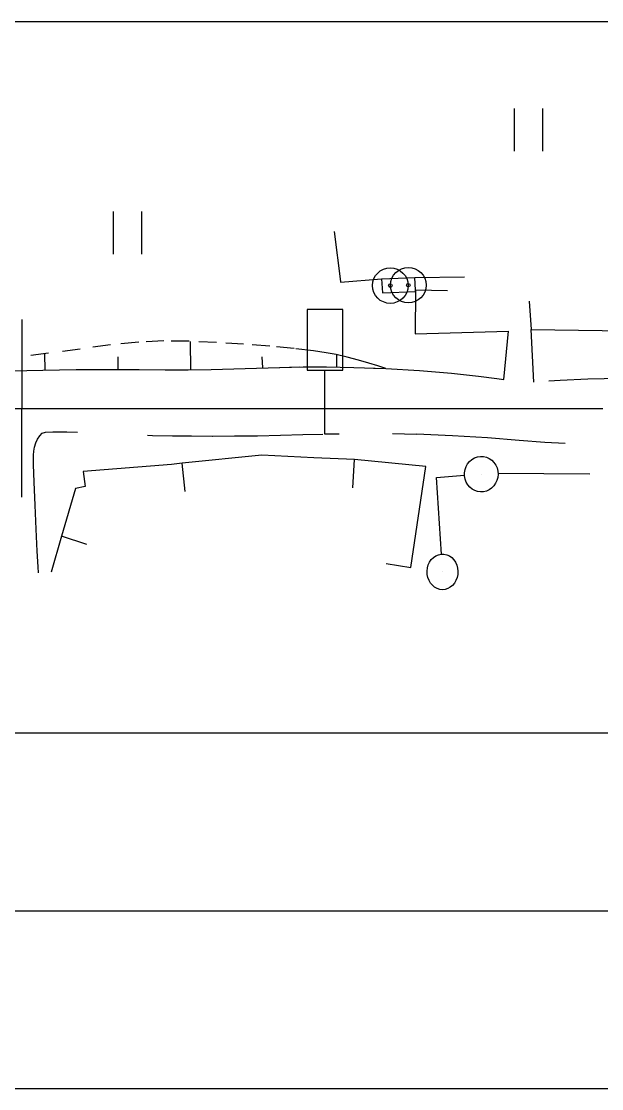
# Model space of a CAD drawing. Extents: x 2172 to 5772, y -842 to -248.
# Drawn here: x 3836.58 to 3852.88, y -644.04 to -614.04 of the extents above; entities that cross this region are included whole.
import ezdxf

# ---------------------------------------------------------------- set-up
doc = ezdxf.new("R2010")
doc.units = 0
doc.header["$MEASUREMENT"] = 0
doc.linetypes.add('CONTI', pattern=[0])
doc.linetypes.add('STROT', pattern=[1.7, 0.5, -1.2])
doc.layers.get('0').update_dxf_attribs({"linetype": 'CONTINUOUS'})
for name, color, linetype in [('DEFAULT', 7, 'CONTI'), ('OTKOSDEFAULT', 32, 'CONTI'), ('SIT_LDEFAULT', 7, 'CONTI'), ('USLZNDEFAULT', 7, 'CONTI')]:
    doc.layers.add(name, color=color, linetype=linetype)

# ---------------------------------------------------------------- blocks, each defined once
blk = doc.blocks.new('BL_12')
at = {"color": 0}
for p, q in [((2.5, 17.5), (-2.5, 17.5)), ((-2.5, 17.5), (-2.5, 9)), ((2.5, 9), (2.5, 17.5)), ((-2.5, 9), (0, 9)), ((0, 0), (0, 9)), ((0, 9), (2.5, 9)), ((2, 0), (0, 0))]:
    blk.add_line(p, q, dxfattribs=at)
blk = doc.blocks.new('BL_26')
at = {"color": 0}
for radius in [2.5, 0.25]:
    blk.add_circle((0, 0), radius, dxfattribs=at)
blk = doc.blocks.new('BL_2011')
at = {"color": 0}
for p, q in [((0, 0), (0, 6)), ((4, 0), (4, 6))]:
    blk.add_line(p, q, dxfattribs=at)

msp = doc.modelspace()

# ---------------------------------------------------------------- linework, layer by layer
at = {"linetype": 'Continuous'}
for p, q in [((3396.596, -614.043), (4356.596, -614.043)), ((3396.596, -634.043), (4356.596, -634.043)), ((3396.596, -639.043), (4356.596, -639.043)), ((3396.596, -644.043), (4356.596, -644.043))]:
    msp.add_line(p, q, dxfattribs=at)
at = {"layer": 'DEFAULT', "color": 12, "linetype": 'CONTI'}
for p, q in [((3836.595, -627.421), (3836.596, -622.422)), ((3835.766, -624.921), (3836.662, -624.921)), ((3836.662, -624.921), (3837.558, -624.921)), ((3837.558, -624.921), (3838.454, -624.921)), ((3838.454, -624.921), (3839.35, -624.921)), ((3839.35, -624.921), (3840.246, -624.921)), ((3840.246, -624.921), (3841.142, -624.921)), ((3841.142, -624.921), (3842.038, -624.921)), ((3842.038, -624.921), (3843.316, -624.922)), ((3843.317, -624.921), (3844.003, -624.921)), ((3844.003, -624.921), (3844.688, -624.921)), ((3844.688, -624.921), (3845.374, -624.921)), ((3845.374, -624.921), (3846.06, -624.921)), ((3846.06, -624.921), (3846.745, -624.921)), ((3846.745, -624.921), (3847.431, -624.921)), ((3847.431, -624.921), (3848.117, -624.921)), ((3848.117, -624.921), (3848.802, -624.921)), ((3848.802, -624.921), (3849.488, -624.921)), ((3849.488, -624.921), (3850.174, -624.921)), ((3850.174, -624.921), (3850.859, -624.921)), ((3850.859, -624.921), (3851.545, -624.921)), ((3851.545, -624.921), (3852.231, -624.921)), ((3852.231, -624.921), (3852.916, -624.921))]:
    msp.add_line(p, q, dxfattribs=at)
at = {"layer": 'OTKOSDEFAULT', "color": 32, "linetype": 'STROT'}
for p, q in [((3839.874, -623.059, 44.815), (3839.081, -623.14, 44.785)), ((3840.583, -623.026, 44.841), (3839.874, -623.059, 44.815)), ((3841.289, -623.037, 44.831), (3840.583, -623.026, 44.841)), ((3842.06, -623.072, 44.82), (3841.289, -623.037, 44.831)), ((3842.818, -623.121, 44.809), (3842.06, -623.072, 44.82)), ((3837.34, -623.372, 44.718), (3836.445, -623.483, 44.684)), ((3838.227, -623.253, 44.752), (3837.34, -623.372, 44.718)), ((3839.081, -623.14, 44.785), (3838.227, -623.253, 44.752)), ((3843.561, -623.175, 44.798), (3842.818, -623.121, 44.809)), ((3844.244, -623.24, 44.788), (3843.561, -623.175, 44.798)), ((3844.788, -623.306, 44.78), (3844.244, -623.24, 44.788)), ((3845.145, -623.356, 44.775), (3844.788, -623.306, 44.78)), ((3845.42, -623.406, 44.774), (3845.145, -623.356, 44.775)), ((3845.731, -623.478, 44.773), (3845.42, -623.406, 44.774)), ((3846.05, -623.563, 44.772), (3845.731, -623.478, 44.773)), ((3846.345, -623.649, 44.772), (3846.05, -623.563, 44.772)), ((3846.591, -623.726, 44.771), (3846.345, -623.649, 44.772)), ((3846.758, -623.781, 44.771), (3846.591, -623.726, 44.771)), ((3846.819, -623.801, 44.77), (3846.758, -623.781, 44.771))]:
    msp.add_line(p, q, dxfattribs=at)
at = {"layer": 'OTKOSDEFAULT', "color": 32}
for p, q in [((3841.34, -623.834), (3841.333, -623.038)), ((3837.249, -623.843), (3837.24, -623.385)), ((3839.293, -623.83), (3839.293, -623.473)), ((3843.359, -623.785), (3843.346, -623.472)), ((3845.439, -623.761), (3845.445, -623.411)), ((3836.281, -623.866, 44.65), (3837.18, -623.845, 44.659)), ((3837.18, -623.845, 44.659), (3838.118, -623.832, 44.668)), ((3838.118, -623.832, 44.668), (3839.039, -623.831, 44.677)), ((3839.039, -623.831, 44.677), (3839.89, -623.832, 44.685)), ((3839.89, -623.832, 44.685), (3840.616, -623.837, 44.692)), ((3840.616, -623.837, 44.692), (3841.263, -623.836, 44.703)), ((3841.263, -623.836, 44.703), (3841.912, -623.827, 44.715)), ((3841.912, -623.827, 44.715), (3842.548, -623.814, 44.726)), ((3842.548, -623.814, 44.726), (3843.182, -623.792, 44.738)), ((3843.182, -623.792, 44.738), (3843.836, -623.771, 44.749)), ((3843.836, -623.771, 44.749), (3844.496, -623.758, 44.761)), ((3844.496, -623.758, 44.761), (3845.155, -623.758, 44.772)), ((3845.155, -623.758, 44.772), (3845.916, -623.771, 44.772)), ((3845.916, -623.771, 44.772), (3846.819, -623.801, 44.77))]:
    msp.add_line(p, q, dxfattribs=at)
at = {"layer": 'SIT_LDEFAULT', "color": 7}
for p, q in [((3845.365, -619.947), (3845.545, -621.353)), ((3845.547, -621.37), (3846.694, -621.279)), ((3846.695, -621.281), (3847.634, -621.239)), ((3846.695, -621.281), (3846.724, -621.678)), ((3847.634, -621.239), (3849.024, -621.222)), ((3847.647, -621.598), (3847.634, -621.239)), ((3845.545, -621.353), (3845.547, -621.37)), ((3847.647, -621.598), (3847.638, -622.825)), ((3848.546, -621.617), (3847.647, -621.598)), ((3847.65, -621.638), (3847.647, -621.598)), ((3846.724, -621.678), (3847.65, -621.638)), ((3850.844, -621.909), (3850.906, -622.707)), ((3847.638, -622.825), (3850.263, -622.751)), ((3850.132, -624.113), (3850.263, -622.751)), ((3850.906, -622.707), (3856.17, -622.783)), ((3850.978, -624.187), (3850.906, -622.707)), ((3836.281, -623.866), (3837.18, -623.845)), ((3837.179, -623.843), (3837.251, -623.842)), ((3839.295, -623.829), (3839.89, -623.832)), ((3839.89, -623.832), (3840.616, -623.837)), ((3840.616, -623.837), (3841.263, -623.836)), ((3841.263, -623.836), (3841.912, -623.827)), ((3841.912, -623.827), (3842.548, -623.814)), ((3842.548, -623.814), (3843.182, -623.792)), ((3843.182, -623.792), (3843.836, -623.771)), ((3843.835, -623.769), (3844.394, -623.758)), ((3846.474, -623.788), (3846.82, -623.803)), ((3846.819, -623.801), (3847.768, -623.857)), ((3847.768, -623.857), (3848.667, -623.934)), ((3848.667, -623.934), (3849.42, -624.019)), ((3849.42, -624.019), (3849.938, -624.085)), ((3849.938, -624.085), (3850.132, -624.113)), ((3851.712, -624.138), (3851.394, -624.157)), ((3852.49, -624.102), (3851.712, -624.138)), ((3853.414, -624.083), (3852.49, -624.102)), ((3836.984, -625.891), (3837.033, -625.783)), ((3837.033, -625.783), (3837.094, -625.69)), ((3837.094, -625.69), (3837.166, -625.622)), ((3837.166, -625.622), (3837.255, -625.587)), ((3837.255, -625.587), (3837.461, -625.579)), ((3837.461, -625.579), (3837.852, -625.584)), ((3837.852, -625.584), (3838.152, -625.591)), ((3840.12, -625.676), (3840.266, -625.682)), ((3840.265, -625.681), (3840.825, -625.694)), ((3840.825, -625.694), (3841.361, -625.696)), ((3841.361, -625.696), (3841.944, -625.7)), ((3841.943, -625.698), (3842.568, -625.696)), ((3842.568, -625.696), (3843.214, -625.689)), ((3843.214, -625.689), (3843.854, -625.672)), ((3843.854, -625.672), (3844.488, -625.659)), ((3844.488, -625.659), (3845.048, -625.646)), ((3847.003, -625.627), (3847.678, -625.643)), ((3847.677, -625.641), (3848.693, -625.682)), ((3848.693, -625.682), (3849.675, -625.742)), ((3849.676, -625.744), (3850.56, -625.812)), ((3836.926, -626.127), (3836.949, -626.009)), ((3836.949, -626.009), (3836.984, -625.891)), ((3850.56, -625.812), (3851.284, -625.867)), ((3851.284, -625.867), (3851.86, -625.898)), ((3836.915, -626.236), (3836.926, -626.127)), ((3836.919, -626.495), (3836.915, -626.236)), ((3843.336, -626.241), (3841.097, -626.461)), ((3844.791, -626.307), (3843.336, -626.241)), ((3845.935, -626.358), (3844.791, -626.307)), ((3845.889, -627.158), (3845.935, -626.358)), ((3847.946, -626.559), (3845.935, -626.358)), ((3849.168, -626.411), (3849.234, -626.354)), ((3849.234, -626.354), (3849.309, -626.311)), ((3849.309, -626.311), (3849.391, -626.282)), ((3849.391, -626.282), (3849.476, -626.27)), ((3849.476, -626.27), (3849.561, -626.274)), ((3849.561, -626.274), (3849.645, -626.293)), ((3849.645, -626.293), (3849.724, -626.329)), ((3849.724, -626.329), (3849.795, -626.378)), ((3849.795, -626.378), (3849.856, -626.441)), ((3836.938, -626.996), (3836.919, -626.495)), ((3840.796, -626.496), (3838.314, -626.696)), ((3838.314, -626.696), (3838.372, -627.113)), ((3841.097, -626.461), (3840.796, -626.496)), ((3841.183, -627.255), (3841.097, -626.461)), ((3847.516, -629.397), (3847.946, -626.559)), ((3849.029, -626.73), (3849.043, -626.642)), ((3849.043, -626.642), (3849.071, -626.557)), ((3849.071, -626.557), (3849.113, -626.48)), ((3849.113, -626.48), (3849.168, -626.411)), ((3849.856, -626.441), (3849.906, -626.514)), ((3849.906, -626.514), (3849.942, -626.595)), ((3849.942, -626.595), (3849.963, -626.682)), ((3849.963, -626.682), (3849.97, -626.771)), ((3836.967, -627.638), (3836.938, -626.996)), ((3848.38, -629.02), (3848.241, -626.866)), ((3848.242, -626.868), (3849.029, -626.798)), ((3849.031, -626.82), (3849.029, -626.73)), ((3849.048, -626.908), (3849.031, -626.82)), ((3849.079, -626.991), (3849.048, -626.908)), ((3849.123, -627.067), (3849.079, -626.991)), ((3849.499, -626.769), (3849.499, -626.769)), ((3849.499, -626.769), (3849.499, -626.769)), ((3849.499, -626.769), (3849.499, -626.769)), ((3849.499, -626.769), (3849.499, -626.769)), ((3849.499, -626.769), (3849.499, -626.769)), ((3849.499, -626.769), (3849.499, -626.769)), ((3849.499, -626.769), (3849.499, -626.769)), ((3849.499, -626.769), (3849.499, -626.769)), ((3849.499, -626.769), (3849.499, -626.769)), ((3849.499, -626.769), (3849.499, -626.769)), ((3849.499, -626.769), (3849.499, -626.769)), ((3849.499, -626.769), (3849.499, -626.769)), ((3849.499, -626.769), (3849.499, -626.769)), ((3849.499, -626.769), (3849.499, -626.769)), ((3849.499, -626.769), (3849.499, -626.769)), ((3849.499, -626.769), (3849.499, -626.769)), ((3849.499, -626.769), (3849.499, -626.769)), ((3849.499, -626.769), (3849.499, -626.769)), ((3849.499, -626.769), (3849.499, -626.769)), ((3849.499, -626.769), (3849.499, -626.769)), ((3849.499, -626.769), (3849.499, -626.769)), ((3849.499, -626.769), (3849.499, -626.769)), ((3849.499, -626.769), (3849.499, -626.769)), ((3849.499, -626.769), (3849.499, -626.769)), ((3849.499, -626.769), (3849.499, -626.769)), ((3849.499, -626.769), (3849.499, -626.769)), ((3849.499, -626.769), (3849.499, -626.769)), ((3849.499, -626.769), (3849.499, -626.769)), ((3849.499, -626.769), (3849.499, -626.769)), ((3849.499, -626.769), (3849.499, -626.769)), ((3849.499, -626.769), (3849.499, -626.769)), ((3849.499, -626.769), (3849.499, -626.769)), ((3849.499, -626.769), (3849.499, -626.769)), ((3849.499, -626.769), (3849.499, -626.769)), ((3849.499, -626.769), (3849.499, -626.769)), ((3849.499, -626.769), (3849.499, -626.769)), ((3849.499, -626.769), (3849.499, -626.769)), ((3849.499, -626.769), (3849.499, -626.769)), ((3849.499, -626.769), (3849.499, -626.769)), ((3849.499, -626.769), (3849.499, -626.769)), ((3849.499, -626.769), (3849.499, -626.769)), ((3849.499, -626.769), (3849.499, -626.769)), ((3849.499, -626.769), (3849.499, -626.769)), ((3849.499, -626.769), (3849.499, -626.769)), ((3849.499, -626.769), (3849.499, -626.769)), ((3849.499, -626.769), (3849.499, -626.769)), ((3849.499, -626.769), (3849.499, -626.769)), ((3849.499, -626.769), (3849.499, -626.769)), ((3849.499, -626.769), (3849.499, -626.769)), ((3849.499, -626.769), (3849.499, -626.769)), ((3849.499, -626.769), (3849.499, -626.769)), ((3849.499, -626.769), (3849.499, -626.769)), ((3849.499, -626.769), (3849.499, -626.769)), ((3849.499, -626.769), (3849.499, -626.769)), ((3849.499, -626.769), (3849.499, -626.769)), ((3849.499, -626.769), (3849.499, -626.769)), ((3849.499, -626.769), (3849.499, -626.769)), ((3849.499, -626.769), (3849.499, -626.769)), ((3849.499, -626.769), (3849.499, -626.769)), ((3849.499, -626.769), (3849.499, -626.769)), ((3849.499, -626.769), (3849.499, -626.769)), ((3849.499, -626.769), (3849.499, -626.769)), ((3849.499, -626.769), (3849.499, -626.769)), ((3849.499, -626.769), (3849.499, -626.769)), ((3849.499, -626.769), (3849.499, -626.769)), ((3849.499, -626.769), (3849.499, -626.769)), ((3849.499, -626.769), (3849.499, -626.769)), ((3849.499, -626.769), (3849.499, -626.769)), ((3849.499, -626.769), (3849.499, -626.769)), ((3849.499, -626.769), (3849.499, -626.769)), ((3849.499, -626.769), (3849.499, -626.769)), ((3849.499, -626.769), (3849.499, -626.769)), ((3849.499, -626.769), (3849.499, -626.769)), ((3849.499, -626.769), (3849.499, -626.769)), ((3849.499, -626.769), (3849.499, -626.769)), ((3849.499, -626.769), (3849.499, -626.769)), ((3849.499, -626.769), (3849.499, -626.769)), ((3849.499, -626.769), (3849.499, -626.769)), ((3849.499, -626.769), (3849.499, -626.769)), ((3849.499, -626.769), (3849.499, -626.769)), ((3849.499, -626.769), (3849.499, -626.769)), ((3849.499, -626.769), (3849.499, -626.769)), ((3849.499, -626.769), (3849.499, -626.769)), ((3849.499, -626.769), (3849.499, -626.769)), ((3849.499, -626.769), (3849.499, -626.769)), ((3849.499, -626.769), (3849.499, -626.769)), ((3849.499, -626.769), (3849.499, -626.769)), ((3849.499, -626.769), (3849.499, -626.769)), ((3849.499, -626.769), (3849.499, -626.769)), ((3849.499, -626.769), (3849.499, -626.769)), ((3849.499, -626.769), (3849.499, -626.769)), ((3849.499, -626.769), (3849.499, -626.769)), ((3849.499, -626.769), (3849.499, -626.769)), ((3849.499, -626.769), (3849.499, -626.769)), ((3849.499, -626.769), (3849.499, -626.769)), ((3849.499, -626.769), (3849.499, -626.769)), ((3849.499, -626.769), (3849.499, -626.769)), ((3849.499, -626.769), (3849.499, -626.769)), ((3849.499, -626.769), (3849.499, -626.769)), ((3849.499, -626.769), (3849.499, -626.769)), ((3849.499, -626.769), (3849.499, -626.769)), ((3849.499, -626.769), (3849.499, -626.769)), ((3849.499, -626.769), (3849.499, -626.769)), ((3849.499, -626.769), (3849.499, -626.769)), ((3849.499, -626.769), (3849.499, -626.769)), ((3849.499, -626.769), (3849.499, -626.769)), ((3849.499, -626.769), (3849.499, -626.769)), ((3849.499, -626.769), (3849.499, -626.769)), ((3849.499, -626.769), (3849.499, -626.769)), ((3849.499, -626.769), (3849.499, -626.769)), ((3849.499, -626.769), (3849.499, -626.769)), ((3849.499, -626.769), (3849.499, -626.769)), ((3849.499, -626.769), (3849.499, -626.769)), ((3849.499, -626.769), (3849.499, -626.769)), ((3849.499, -626.769), (3849.499, -626.769)), ((3849.499, -626.769), (3849.499, -626.769)), ((3849.499, -626.769), (3849.499, -626.769)), ((3849.499, -626.769), (3849.499, -626.769)), ((3849.499, -626.769), (3849.499, -626.769)), ((3849.499, -626.769), (3849.499, -626.769)), ((3849.499, -626.769), (3849.499, -626.769)), ((3849.499, -626.769), (3849.499, -626.769)), ((3849.499, -626.769), (3849.499, -626.769)), ((3849.499, -626.769), (3849.499, -626.769)), ((3849.499, -626.769), (3849.499, -626.769)), ((3849.499, -626.769), (3849.499, -626.769)), ((3849.499, -626.769), (3849.499, -626.769)), ((3849.499, -626.769), (3849.499, -626.769)), ((3849.499, -626.769), (3849.499, -626.769)), ((3849.499, -626.769), (3849.499, -626.769)), ((3849.499, -626.769), (3849.499, -626.769)), ((3849.499, -626.769), (3849.499, -626.769)), ((3849.499, -626.769), (3849.499, -626.769)), ((3849.499, -626.769), (3849.499, -626.769)), ((3849.499, -626.769), (3849.499, -626.769)), ((3849.499, -626.769), (3849.499, -626.769)), ((3849.499, -626.769), (3849.499, -626.769)), ((3849.499, -626.769), (3849.499, -626.769)), ((3849.499, -626.769), (3849.499, -626.769)), ((3849.499, -626.769), (3849.499, -626.769)), ((3849.499, -626.769), (3849.499, -626.769)), ((3849.499, -626.769), (3849.499, -626.769)), ((3849.499, -626.769), (3849.499, -626.769)), ((3849.499, -626.769), (3849.499, -626.769)), ((3849.499, -626.769), (3849.499, -626.769)), ((3849.499, -626.769), (3849.499, -626.769)), ((3849.499, -626.769), (3849.499, -626.769)), ((3849.499, -626.769), (3849.499, -626.769)), ((3849.499, -626.769), (3849.499, -626.769)), ((3849.499, -626.769), (3849.499, -626.769)), ((3849.499, -626.769), (3849.499, -626.769)), ((3849.499, -626.769), (3849.499, -626.769)), ((3849.499, -626.769), (3849.499, -626.769)), ((3849.499, -626.769), (3849.499, -626.769)), ((3849.499, -626.769), (3849.499, -626.769)), ((3849.499, -626.769), (3849.499, -626.769)), ((3849.499, -626.769), (3849.499, -626.769)), ((3849.499, -626.769), (3849.499, -626.769)), ((3849.499, -626.769), (3849.499, -626.769)), ((3849.499, -626.769), (3849.499, -626.769)), ((3849.499, -626.769), (3849.499, -626.769)), ((3849.499, -626.769), (3849.499, -626.769)), ((3849.499, -626.769), (3849.499, -626.769)), ((3849.499, -626.769), (3849.499, -626.769)), ((3849.499, -626.769), (3849.499, -626.769)), ((3849.499, -626.769), (3849.499, -626.769)), ((3849.499, -626.769), (3849.499, -626.769)), ((3849.499, -626.769), (3849.499, -626.769)), ((3849.499, -626.769), (3849.499, -626.769)), ((3849.499, -626.769), (3849.499, -626.769)), ((3849.499, -626.769), (3849.499, -626.769)), ((3849.499, -626.769), (3849.499, -626.769)), ((3849.499, -626.769), (3849.499, -626.769)), ((3849.499, -626.769), (3849.499, -626.769)), ((3849.499, -626.769), (3849.499, -626.769)), ((3849.499, -626.769), (3849.499, -626.769)), ((3849.499, -626.769), (3849.499, -626.769)), ((3849.499, -626.769), (3849.499, -626.769)), ((3849.499, -626.769), (3849.499, -626.769)), ((3849.499, -626.769), (3849.499, -626.769)), ((3849.938, -626.946), (3849.901, -627.027)), ((3849.962, -626.86), (3849.938, -626.946)), ((3849.97, -626.771), (3849.962, -626.86)), ((3849.969, -626.746), (3852.548, -626.764)), ((3838.099, -627.17), (3837.703, -628.509)), ((3838.372, -627.113), (3838.099, -627.17)), ((3849.179, -627.134), (3849.123, -627.067)), ((3849.245, -627.189), (3849.179, -627.134)), ((3849.319, -627.23), (3849.245, -627.189)), ((3849.398, -627.257), (3849.319, -627.23)), ((3849.48, -627.269), (3849.398, -627.257)), ((3849.563, -627.264), (3849.48, -627.269)), ((3849.644, -627.244), (3849.563, -627.264)), ((3849.721, -627.209), (3849.644, -627.244)), ((3849.791, -627.16), (3849.721, -627.209)), ((3849.852, -627.099), (3849.791, -627.16)), ((3849.901, -627.027), (3849.852, -627.099)), ((3836.998, -628.317), (3836.967, -627.638)), ((3837.026, -628.931), (3836.998, -628.317)), ((3837.703, -628.509), (3837.416, -629.529)), ((3838.414, -628.751), (3837.703, -628.509)), ((3837.047, -629.372), (3837.026, -628.931)), ((3848.154, -629.114), (3848.222, -629.067)), ((3848.222, -629.067), (3848.296, -629.036)), ((3848.296, -629.036), (3848.373, -629.02)), ((3848.373, -629.02), (3848.452, -629.02)), ((3848.452, -629.02), (3848.529, -629.037)), ((3848.529, -629.037), (3848.603, -629.069)), ((3848.603, -629.069), (3848.67, -629.116)), ((3837.055, -629.544), (3837.047, -629.372)), ((3846.826, -629.28), (3847.516, -629.397)), ((3847.987, -629.408), (3848.011, -629.323)), ((3848.011, -629.323), (3848.047, -629.243)), ((3848.047, -629.243), (3848.095, -629.173)), ((3848.095, -629.173), (3848.154, -629.114)), ((3848.67, -629.116), (3848.729, -629.176)), ((3848.729, -629.176), (3848.776, -629.247)), ((3848.776, -629.247), (3848.812, -629.327)), ((3848.812, -629.327), (3848.835, -629.412)), ((3847.977, -629.497), (3847.987, -629.408)), ((3847.982, -629.587), (3847.977, -629.497)), ((3848, -629.674), (3847.982, -629.587)), ((3848.031, -629.756), (3848, -629.674)), ((3848.411, -629.518), (3848.411, -629.518)), ((3848.411, -629.518), (3848.411, -629.518)), ((3848.411, -629.518), (3848.411, -629.518)), ((3848.411, -629.518), (3848.411, -629.518)), ((3848.411, -629.518), (3848.411, -629.518)), ((3848.411, -629.518), (3848.411, -629.518)), ((3848.411, -629.518), (3848.411, -629.518)), ((3848.411, -629.518), (3848.411, -629.518)), ((3848.411, -629.518), (3848.411, -629.518)), ((3848.411, -629.518), (3848.411, -629.518)), ((3848.411, -629.518), (3848.411, -629.518)), ((3848.411, -629.518), (3848.411, -629.518)), ((3848.411, -629.518), (3848.411, -629.518)), ((3848.411, -629.518), (3848.411, -629.518)), ((3848.411, -629.518), (3848.411, -629.518)), ((3848.411, -629.518), (3848.411, -629.518)), ((3848.411, -629.518), (3848.411, -629.518)), ((3848.411, -629.518), (3848.411, -629.518)), ((3848.411, -629.518), (3848.411, -629.518)), ((3848.411, -629.518), (3848.411, -629.518)), ((3848.411, -629.518), (3848.411, -629.518)), ((3848.411, -629.518), (3848.411, -629.518)), ((3848.411, -629.518), (3848.411, -629.518)), ((3848.411, -629.518), (3848.411, -629.518)), ((3848.411, -629.518), (3848.411, -629.518)), ((3848.411, -629.518), (3848.411, -629.518)), ((3848.411, -629.518), (3848.411, -629.518)), ((3848.411, -629.518), (3848.411, -629.518)), ((3848.411, -629.518), (3848.411, -629.518)), ((3848.411, -629.518), (3848.411, -629.518)), ((3848.411, -629.518), (3848.411, -629.518)), ((3848.411, -629.518), (3848.411, -629.518)), ((3848.411, -629.518), (3848.411, -629.518)), ((3848.411, -629.518), (3848.411, -629.518)), ((3848.411, -629.518), (3848.411, -629.518)), ((3848.411, -629.518), (3848.411, -629.518)), ((3848.411, -629.518), (3848.411, -629.518)), ((3848.411, -629.518), (3848.411, -629.518)), ((3848.411, -629.518), (3848.411, -629.518)), ((3848.411, -629.518), (3848.411, -629.518)), ((3848.411, -629.518), (3848.411, -629.518)), ((3848.411, -629.518), (3848.411, -629.518)), ((3848.411, -629.518), (3848.411, -629.518)), ((3848.411, -629.518), (3848.411, -629.518)), ((3848.411, -629.518), (3848.411, -629.518)), ((3848.411, -629.518), (3848.411, -629.518)), ((3848.411, -629.518), (3848.411, -629.518)), ((3848.411, -629.518), (3848.411, -629.518)), ((3848.411, -629.518), (3848.411, -629.518)), ((3848.411, -629.518), (3848.411, -629.518)), ((3848.411, -629.518), (3848.411, -629.518)), ((3848.411, -629.518), (3848.411, -629.518)), ((3848.411, -629.518), (3848.411, -629.518)), ((3848.411, -629.518), (3848.411, -629.518)), ((3848.411, -629.518), (3848.411, -629.518)), ((3848.411, -629.518), (3848.411, -629.518)), ((3848.411, -629.518), (3848.411, -629.518)), ((3848.411, -629.518), (3848.411, -629.518)), ((3848.411, -629.518), (3848.411, -629.518)), ((3848.411, -629.518), (3848.411, -629.518)), ((3848.411, -629.518), (3848.411, -629.518)), ((3848.411, -629.518), (3848.411, -629.518)), ((3848.411, -629.518), (3848.411, -629.518)), ((3848.411, -629.518), (3848.411, -629.518)), ((3848.411, -629.518), (3848.411, -629.518)), ((3848.411, -629.518), (3848.411, -629.518)), ((3848.411, -629.518), (3848.411, -629.518)), ((3848.411, -629.518), (3848.411, -629.518)), ((3848.411, -629.518), (3848.411, -629.518)), ((3848.411, -629.518), (3848.411, -629.518)), ((3848.411, -629.518), (3848.411, -629.518)), ((3848.411, -629.518), (3848.411, -629.518)), ((3848.411, -629.518), (3848.411, -629.518)), ((3848.411, -629.518), (3848.411, -629.518)), ((3848.411, -629.518), (3848.411, -629.518)), ((3848.411, -629.518), (3848.411, -629.518)), ((3848.411, -629.518), (3848.411, -629.518)), ((3848.411, -629.518), (3848.411, -629.518)), ((3848.411, -629.518), (3848.411, -629.518)), ((3848.411, -629.518), (3848.411, -629.518)), ((3848.411, -629.518), (3848.411, -629.518)), ((3848.411, -629.518), (3848.411, -629.518)), ((3848.411, -629.518), (3848.411, -629.518)), ((3848.411, -629.518), (3848.411, -629.518)), ((3848.411, -629.518), (3848.411, -629.518)), ((3848.411, -629.518), (3848.411, -629.518)), ((3848.411, -629.518), (3848.411, -629.518)), ((3848.411, -629.518), (3848.411, -629.518)), ((3848.411, -629.518), (3848.411, -629.518)), ((3848.411, -629.518), (3848.411, -629.518)), ((3848.411, -629.518), (3848.411, -629.518)), ((3848.411, -629.518), (3848.411, -629.518)), ((3848.411, -629.518), (3848.411, -629.518)), ((3848.411, -629.518), (3848.411, -629.518)), ((3848.411, -629.518), (3848.411, -629.518)), ((3848.411, -629.518), (3848.411, -629.518)), ((3848.411, -629.518), (3848.411, -629.518)), ((3848.411, -629.518), (3848.411, -629.518)), ((3848.411, -629.518), (3848.411, -629.518)), ((3848.411, -629.518), (3848.411, -629.518)), ((3848.411, -629.518), (3848.411, -629.518)), ((3848.411, -629.518), (3848.411, -629.518)), ((3848.411, -629.518), (3848.411, -629.518)), ((3848.411, -629.518), (3848.411, -629.518)), ((3848.411, -629.518), (3848.411, -629.518)), ((3848.411, -629.518), (3848.411, -629.518)), ((3848.411, -629.518), (3848.411, -629.518)), ((3848.411, -629.518), (3848.411, -629.518)), ((3848.411, -629.518), (3848.411, -629.518)), ((3848.411, -629.518), (3848.411, -629.518)), ((3848.411, -629.518), (3848.411, -629.518)), ((3848.411, -629.518), (3848.411, -629.518)), ((3848.411, -629.518), (3848.411, -629.518)), ((3848.411, -629.518), (3848.411, -629.518)), ((3848.411, -629.518), (3848.411, -629.518)), ((3848.411, -629.518), (3848.411, -629.518)), ((3848.411, -629.518), (3848.411, -629.518)), ((3848.411, -629.518), (3848.411, -629.518)), ((3848.411, -629.518), (3848.411, -629.518)), ((3848.411, -629.518), (3848.411, -629.518)), ((3848.411, -629.518), (3848.411, -629.518)), ((3848.411, -629.518), (3848.411, -629.518)), ((3848.411, -629.518), (3848.411, -629.518)), ((3848.411, -629.518), (3848.411, -629.518)), ((3848.411, -629.518), (3848.411, -629.518)), ((3848.411, -629.518), (3848.411, -629.518)), ((3848.411, -629.518), (3848.411, -629.518)), ((3848.411, -629.518), (3848.411, -629.518)), ((3848.411, -629.518), (3848.411, -629.518)), ((3848.411, -629.518), (3848.411, -629.518)), ((3848.411, -629.518), (3848.411, -629.518)), ((3848.411, -629.518), (3848.411, -629.518)), ((3848.411, -629.518), (3848.411, -629.518)), ((3848.411, -629.518), (3848.411, -629.518)), ((3848.411, -629.518), (3848.411, -629.518)), ((3848.411, -629.518), (3848.411, -629.518)), ((3848.411, -629.518), (3848.411, -629.518)), ((3848.411, -629.518), (3848.411, -629.518)), ((3848.411, -629.518), (3848.411, -629.518)), ((3848.411, -629.518), (3848.411, -629.518)), ((3848.411, -629.518), (3848.411, -629.518)), ((3848.411, -629.518), (3848.411, -629.518)), ((3848.411, -629.518), (3848.411, -629.518)), ((3848.411, -629.518), (3848.411, -629.518)), ((3848.411, -629.518), (3848.411, -629.518)), ((3848.411, -629.518), (3848.411, -629.518)), ((3848.411, -629.518), (3848.411, -629.518)), ((3848.411, -629.518), (3848.411, -629.518)), ((3848.411, -629.518), (3848.411, -629.518)), ((3848.411, -629.518), (3848.411, -629.518)), ((3848.411, -629.518), (3848.411, -629.518)), ((3848.411, -629.518), (3848.411, -629.518)), ((3848.411, -629.518), (3848.411, -629.518)), ((3848.411, -629.518), (3848.411, -629.518)), ((3848.411, -629.518), (3848.411, -629.518)), ((3848.411, -629.518), (3848.411, -629.518)), ((3848.411, -629.518), (3848.411, -629.518)), ((3848.411, -629.518), (3848.411, -629.518)), ((3848.411, -629.518), (3848.411, -629.518)), ((3848.411, -629.518), (3848.411, -629.518)), ((3848.411, -629.518), (3848.411, -629.518)), ((3848.411, -629.518), (3848.411, -629.518)), ((3848.411, -629.518), (3848.411, -629.518)), ((3848.411, -629.518), (3848.411, -629.518)), ((3848.411, -629.518), (3848.411, -629.518)), ((3848.411, -629.518), (3848.411, -629.518)), ((3848.411, -629.518), (3848.411, -629.518)), ((3848.411, -629.518), (3848.411, -629.518)), ((3848.411, -629.518), (3848.411, -629.518)), ((3848.411, -629.518), (3848.411, -629.518)), ((3848.411, -629.518), (3848.411, -629.518)), ((3848.411, -629.518), (3848.411, -629.518)), ((3848.411, -629.518), (3848.411, -629.518)), ((3848.411, -629.518), (3848.411, -629.518)), ((3848.411, -629.518), (3848.411, -629.518)), ((3848.411, -629.518), (3848.411, -629.518)), ((3848.411, -629.518), (3848.411, -629.518)), ((3848.411, -629.518), (3848.411, -629.518)), ((3848.411, -629.518), (3848.411, -629.518)), ((3848.411, -629.518), (3848.411, -629.518)), ((3848.821, -629.678), (3848.789, -629.76)), ((3848.839, -629.591), (3848.821, -629.678)), ((3848.835, -629.412), (3848.844, -629.501)), ((3848.844, -629.501), (3848.839, -629.591)), ((3848.074, -629.83), (3848.031, -629.756)), ((3848.127, -629.895), (3848.074, -629.83)), ((3848.19, -629.947), (3848.127, -629.895)), ((3848.259, -629.986), (3848.19, -629.947)), ((3848.333, -630.01), (3848.259, -629.986)), ((3848.559, -629.987), (3848.485, -630.011)), ((3848.629, -629.949), (3848.559, -629.987)), ((3848.692, -629.898), (3848.629, -629.949)), ((3848.746, -629.834), (3848.692, -629.898)), ((3848.789, -629.76), (3848.746, -629.834)), ((3848.409, -630.018), (3848.333, -630.01)), ((3848.485, -630.011), (3848.409, -630.018))]:
    msp.add_line(p, q, dxfattribs=at)

# ---------------------------------------------------------------- block references
at = {"layer": 'USLZNDEFAULT', "color": 7}
for name, p, xscale, yscale, zscale in [('BL_2011', (3850.432, -617.692), 0.1999999999998181, 0.1999999999999318, 0.1999999999999034), ('BL_2011', (3839.162, -620.588), 0.1999999999998181, 0.1999999999999318, 0.1999999999999034), ('BL_26', (3846.943, -621.47), 0.2000000000000455, 0.1999999999999886, 0.2000000000000171), ('BL_26', (3847.449, -621.458), 0.2000000000000455, 0.1999999999999886, 0.2000000000000171), ('BL_12', (3845.106, -625.645), 0.2000000000000455, 0.1999999999999886, 0.2000000000000171)]:
    msp.add_blockref(name, p, dxfattribs=dict(at, xscale=xscale, yscale=yscale, zscale=zscale))

doc.saveas('drawing.dxf')
